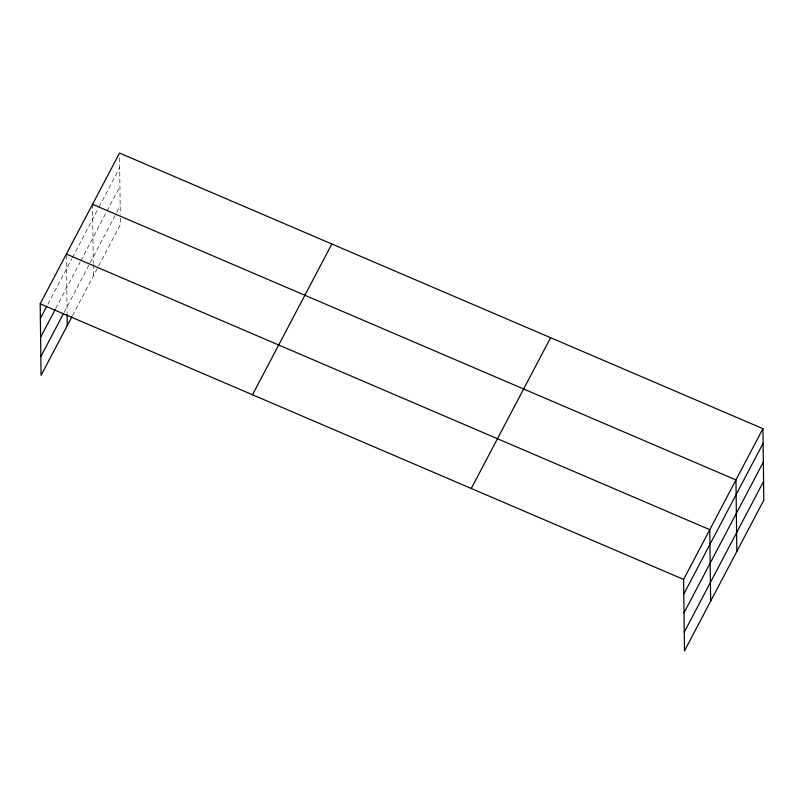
<?xml version="1.0" encoding="UTF-8"?>
<svg xmlns="http://www.w3.org/2000/svg" width="804" height="804" viewBox="0 0 804 804"><rect width="100%" height="100%" fill="white"/><g stroke="black" fill="none" stroke-linecap="round" stroke-linejoin="round"><path stroke-width="0.6" stroke-dasharray="4.02 3.01" d="M47.938 304.103L71.797 258.777M72.38 257.672L98.48 208.065M99.053 206.98L119.706 167.714M55.737 308.495L80.169 262.064M80.752 260.958L119.937 186.478M64.119 312.344L116.158 213.442M116.731 212.346L120.178 205.804M72.491 315.63L98.018 267.109M98.601 266.013L120.399 224.567L120.298 215.814M119.585 157.936L120.278 214.557M92.56 204.316L93.274 263.32M93.294 264.576L93.435 275.832M66.39 255.29L67.104 313.078"/><path stroke-width="1.21" d="M71.908 316.736L41.074 375.337L40.2 303.822L119.525 153.051L762.926 428.663L763.8 500.178L684.475 650.949L683.601 579.433L762.926 428.663M40.381 318.484L46.783 306.314M40.612 337.238L55.154 309.6M40.843 356.574L63.536 313.449M252.516 394.774L331.851 244.004M471.275 488.48L550.609 337.71M683.772 594.096L763.107 443.326M684.003 612.859L763.338 462.089M684.244 632.185L763.569 481.415M92.56 204.316L735.951 479.928L736.826 551.443M66.38 254.064L709.771 529.675L710.646 601.191M40.2 303.822L683.601 579.433M67.114 314.324L67.255 325.58"/></g></svg>
